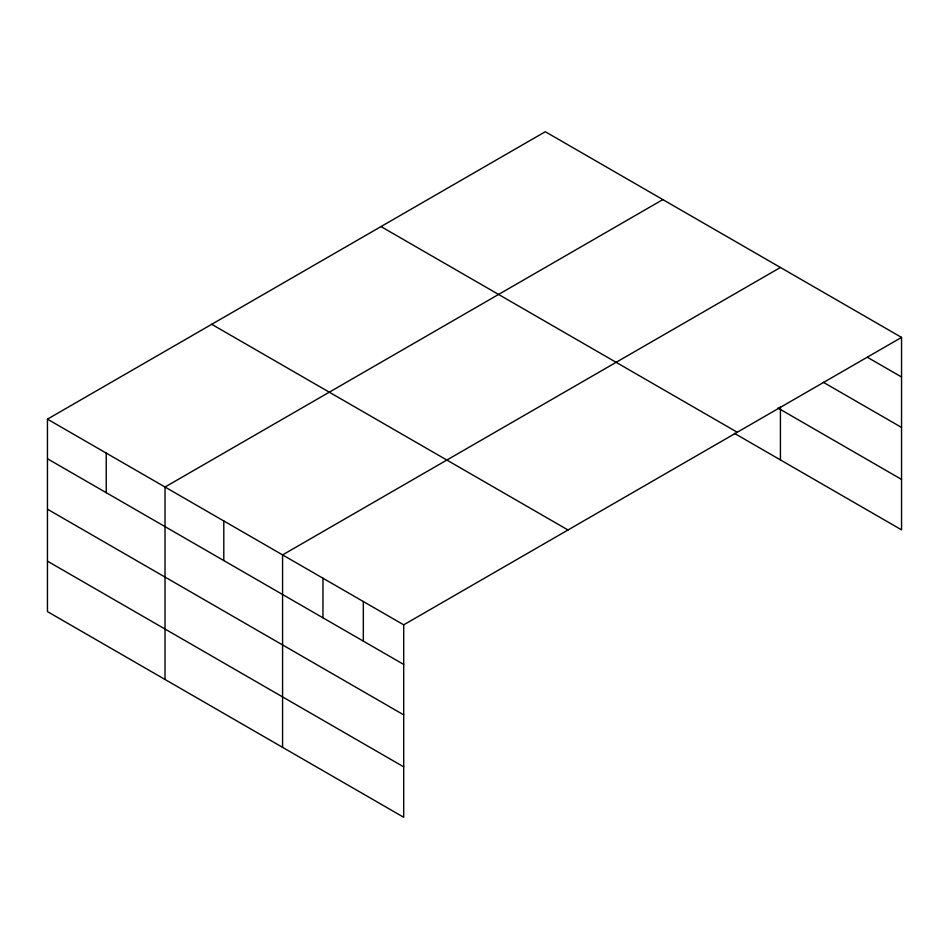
<?xml version="1.0" encoding="UTF-8"?>
<svg xmlns="http://www.w3.org/2000/svg" width="949" height="949" viewBox="0 0 949 949"><rect width="100%" height="100%" fill="white"/><g stroke="black" fill="none" stroke-linecap="round" stroke-linejoin="round"><path stroke-width="1.42" d="M734.419 433.349L901.55 529.85L901.55 337.405L545.295 131.721L47.45 419.15L47.45 611.595L403.705 817.279L403.705 624.833L47.45 419.15M662.865 199.598L165.019 487.027L165.019 679.472M780.422 267.476L282.577 554.904L282.577 747.337M403.705 624.833L901.55 337.405M867.481 357.334L901.55 377.002M823.317 382.281L901.55 427.441M777.872 407.999L901.55 479.411M381.012 226.574L737.266 432.258M211.734 324.309L567.988 529.981M47.45 458.747L403.705 664.43M47.45 509.186L403.705 714.87M47.45 561.156L403.705 766.839M780.422 406.587L780.422 459.909M363.325 601.524L363.325 641.121M322.957 578.214L322.957 617.811M223.798 520.965L223.798 560.562M106.229 453.088L106.229 492.685"/></g></svg>
